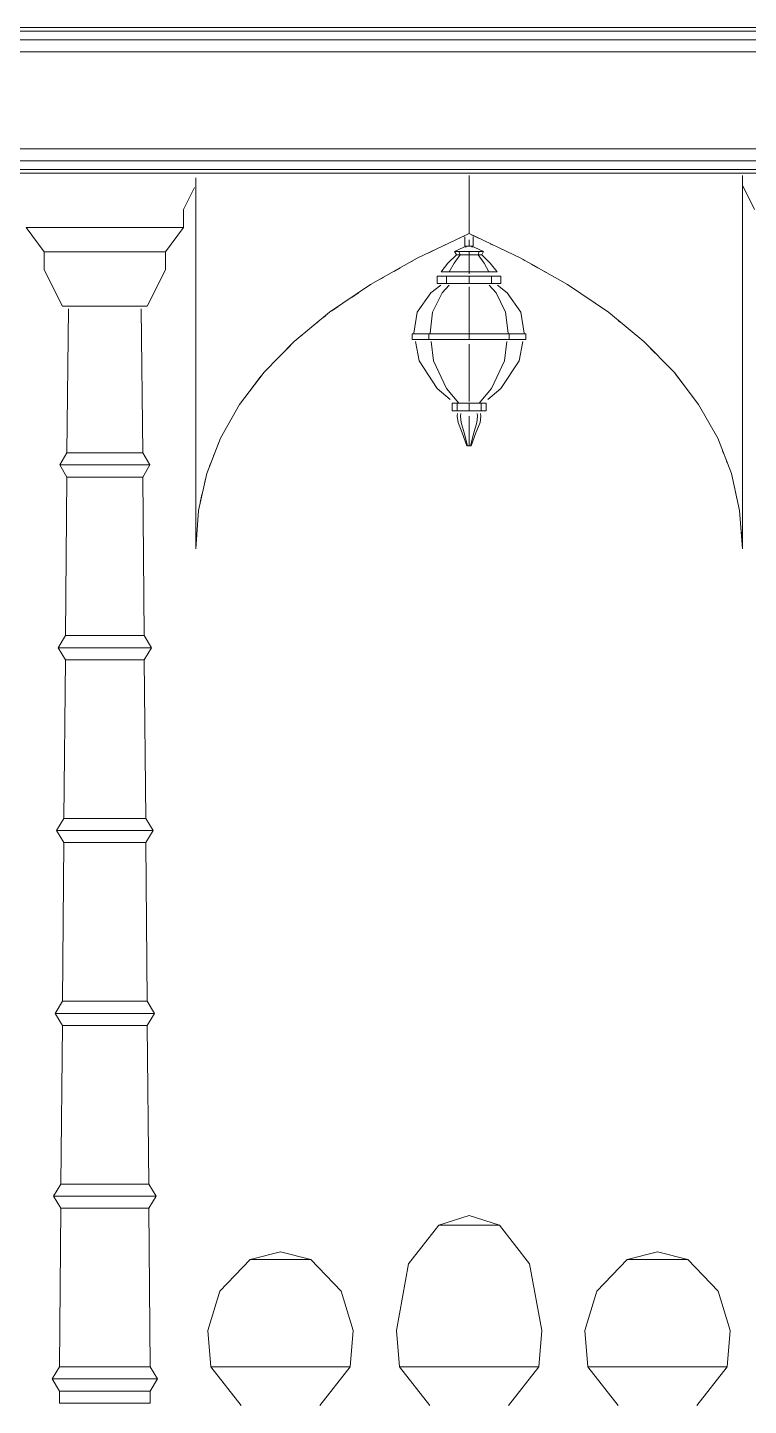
# Model space of a CAD drawing. Header units: metres. Extents: x 10 to 831, y 10 to 584.
# Drawn here: x 160.97 to 184.76, y 346.93 to 392.4 of the extents above; entities that cross this region are included whole.
import ezdxf

# ---------------------------------------------------------------- set-up
doc = ezdxf.new("R2010")
doc.units = ezdxf.units.M
doc.layers.add('VIS', color=8, linetype='Continuous', lineweight=13)

msp = doc.modelspace()

# ---------------------------------------------------------------- linework, layer by layer
at = {"layer": 'VIS'}
for p, q in [((297.8, 392), (34, 392)), ((34, 392), (297.8, 392)), ((34.12, 392.4), (297.68, 392.4)), ((297.68, 392.4), (34.12, 392.4)), ((34.12, 392.28), (297.68, 392.28)), ((297.8, 391.6), (34, 391.6)), ((34, 388.4), (297.8, 388.4)), ((297.8, 388), (34, 388)), ((297.68, 387.72), (34.12, 387.72)), ((141.1762, 387.6), (161.8994, 387.6)), ((162.02, 387.6), (161.787, 387.6)), ((162.7436, 387.6), (162.02, 387.6)), ((163.52, 387.6), (162.7436, 387.6)), ((164.2964, 387.6), (163.52, 387.6)), ((165.02, 387.6), (164.2964, 387.6)), ((165.1754, 387.6), (165.02, 387.6)), ((165.1798, 387.6), (185.903, 387.6)), ((166.52, 387.439), (166.52, 375.2)), ((175.54, 385.6), (175.54, 387.5166)), ((175.54, 387.4334), (175.54, 385.6)), ((184.56, 375.2), (184.56, 387.5194)), ((184.56, 387.2), (184.56, 387.5)), ((184.56, 387.439), (184.56, 375.2)), ((166.12, 386.4), (166.48, 387.12)), ((184.96, 386.4), (184.56, 387.2)), ((166.12, 385.8), (166.12, 386.4)), ((161.52, 385), (160.92, 385.8)), ((161.0086, 385.8), (160.92, 385.8)), ((161.2684, 385.8), (161.0086, 385.8)), ((161.6814, 385.8), (161.2684, 385.8)), ((162.22, 385.8), (161.6814, 385.8)), ((162.847, 385.8), (162.22, 385.8)), ((163.52, 385.8), (162.847, 385.8)), ((164.1928, 385.8), (163.52, 385.8)), ((164.82, 385.8), (164.1928, 385.8)), ((165.3584, 385.8), (164.82, 385.8)), ((165.7716, 385.8), (165.3584, 385.8)), ((165.52, 385), (166.12, 385.8)), ((166.0314, 385.8), (165.7716, 385.8)), ((166.12, 385.8), (166.0314, 385.8)), ((173.8262, 384.7846), (175.54, 385.6)), ((174.761, 385.2294), (174.683, 385.1924)), ((175.3842, 385.5258), (175.1504, 385.4146)), ((175.372, 385.152), (175.456, 385.166)), ((175.4014, 385.18), (175.4014, 385.495)), ((175.4014, 385.18), (175.54, 385.18)), ((175.54, 385.6), (177.2538, 384.7846)), ((175.54, 385.39), (175.54, 385.18)), ((175.54, 385.18), (175.6786, 385.18)), ((175.6786, 385.18), (175.6092, 385.18)), ((175.8516, 385.4518), (175.6178, 385.563)), ((175.708, 385.152), (175.624, 385.166)), ((175.6786, 385.18), (175.6786, 385.495)), ((175.6786, 385.18), (175.6786, 385.495)), ((175.6786, 385.18), (175.6786, 385.18)), ((176.319, 385.2294), (176.241, 385.2664)), ((161.52, 384.4), (161.52, 385)), ((161.52, 385), (161.5314, 385)), ((161.5882, 385), (161.52, 385)), ((161.788, 385), (161.5882, 385)), ((162.1058, 385), (161.788, 385)), ((162.52, 385), (162.1058, 385)), ((163.0024, 385), (162.52, 385)), ((163.52, 385), (163.0024, 385)), ((164.0376, 385), (163.52, 385)), ((164.52, 385), (164.0376, 385)), ((164.9342, 385), (164.52, 385)), ((165.252, 385), (164.9342, 385)), ((165.4518, 385), (165.252, 385)), ((165.52, 385), (165.4518, 385)), ((165.52, 384.4), (165.52, 385)), ((172.2928, 383.9194), (173.8262, 384.7846)), ((173.6868, 384.706), (173.6172, 384.6666)), ((174.4494, 385.0812), (174.2156, 384.97)), ((174.84, 384.62), (175.12, 384.9)), ((175.045, 384.62), (175.243, 384.9)), ((175.064, 385.012), (175.372, 385.152)), ((175.12, 384.9), (175.064, 385.012)), ((175.064, 385.012), (175.0988, 385.012)), ((175.2034, 385.012), (175.064, 385.012)), ((175.12, 384.9), (175.1508, 384.9)), ((175.243, 384.9), (175.12, 384.9)), ((175.243, 384.9), (175.2034, 385.012)), ((175.54, 385.012), (175.2034, 385.012)), ((175.54, 384.9), (175.243, 384.9)), ((175.54, 385.012), (175.54, 384.9)), ((175.8766, 385.012), (175.54, 385.012)), ((175.54, 384.9), (175.54, 384.62)), ((175.837, 384.9), (175.54, 384.9)), ((176.016, 385.012), (175.708, 385.152)), ((175.837, 384.9), (175.8766, 385.012)), ((176.035, 384.62), (175.837, 384.9)), ((175.96, 384.9), (175.837, 384.9)), ((176.016, 385.012), (175.8766, 385.012)), ((175.96, 384.9), (176.016, 385.012)), ((176.24, 384.62), (175.96, 384.9)), ((176.7864, 385.007), (176.5526, 385.1182)), ((177.2538, 384.7846), (178.7872, 383.9194)), ((177.3932, 384.706), (177.3234, 384.7454)), ((162.12, 383.2), (161.52, 384.4)), ((164.92, 383.2), (165.52, 384.4)), ((173.2686, 384.47), (173.0596, 384.352)), ((174.616, 384.34), (174.84, 384.62)), ((174.616, 384.34), (174.6498, 384.34)), ((174.8866, 384.34), (174.616, 384.34)), ((174.8866, 384.34), (175.045, 384.62)), ((175.54, 384.34), (174.8866, 384.34)), ((175.54, 384.62), (175.54, 384.34)), ((175.54, 384.34), (175.54, 384.27)), ((176.1934, 384.34), (175.54, 384.34)), ((176.1934, 384.34), (176.035, 384.62)), ((176.464, 384.34), (176.1934, 384.34)), ((176.464, 384.34), (176.24, 384.62)), ((177.8114, 384.47), (177.6022, 384.588)), ((178.0902, 384.3126), (178.0204, 384.352)), ((170.9398, 383.0042), (172.2928, 383.9194)), ((172.711, 384.1554), (172.5018, 384.0374)), ((174.28, 383.64), (174.6066, 383.8966)), ((174.49, 383.948), (174.49, 384.2)), ((174.49, 384.2), (174.5208, 384.2)), ((174.7976, 384.2), (174.49, 384.2)), ((174.49, 383.948), (174.7976, 383.948)), ((174.649, 383.64), (174.88, 383.8966)), ((174.7976, 383.948), (174.7976, 384.2)), ((175.54, 384.2), (174.7976, 384.2)), ((174.7976, 383.948), (175.54, 383.948)), ((175.54, 384.2), (175.54, 383.948)), ((176.2824, 384.2), (175.54, 384.2)), ((175.54, 383.948), (176.2824, 383.948)), ((175.54, 383.8454), (175.54, 383.64)), ((176.431, 383.64), (176.2, 383.8966)), ((176.2824, 383.948), (176.2824, 384.2)), ((176.59, 384.2), (176.2824, 384.2)), ((176.2824, 383.948), (176.59, 383.948)), ((176.8, 383.64), (176.4734, 383.8966)), ((176.59, 383.948), (176.5592, 383.948)), ((176.59, 383.948), (176.59, 384.2)), ((178.5084, 384.0766), (178.4386, 384.116)), ((178.7872, 383.9194), (180.1402, 383.0042)), ((171.887, 383.6448), (171.684, 383.5076)), ((173.832, 383.01), (174.28, 383.64)), ((174.3322, 383.01), (174.649, 383.64)), ((175.54, 383.64), (175.54, 383.01)), ((176.7478, 383.01), (176.431, 383.64)), ((177.248, 383.01), (176.8, 383.64)), ((179.3284, 383.5532), (179.1254, 383.6906)), ((162.12, 383.2), (162.1676, 383.2)), ((162.1676, 383.2), (162.3076, 383.2)), ((162.27, 378.3666), (162.3192, 383.1194)), ((162.3076, 383.2), (162.53, 383.2)), ((162.53, 383.2), (162.82, 383.2)), ((162.82, 383.2), (163.1576, 383.2)), ((163.1576, 383.2), (163.52, 383.2)), ((163.52, 383.2), (163.8824, 383.2)), ((163.8824, 383.2), (164.22, 383.2)), ((164.22, 383.2), (164.51, 383.2)), ((164.51, 383.2), (164.7324, 383.2)), ((164.77, 378.3666), (164.7208, 383.1194)), ((164.7324, 383.2), (164.8722, 383.2)), ((164.8722, 383.2), (164.92, 383.2)), ((164.92, 383.2), (164.908, 383.2)), ((169.7672, 382.039), (170.9398, 383.0042)), ((170.8096, 382.897), (170.7444, 382.8434)), ((171.2104, 383.1872), (171.0074, 383.05)), ((173.72, 382.31), (173.832, 383.01)), ((174.253, 382.31), (174.3322, 383.01)), ((175.54, 383.01), (175.54, 382.31)), ((176.827, 382.31), (176.7478, 383.01)), ((177.36, 382.31), (177.248, 383.01)), ((180.0048, 383.0956), (179.802, 383.233)), ((180.1402, 383.0042), (181.3128, 382.039)), ((180.2704, 382.897), (180.2054, 382.9506)), ((170.2884, 382.468), (170.2232, 382.4144)), ((170.549, 382.6824), (170.4838, 382.6288)), ((180.531, 382.6824), (180.466, 382.736)), ((180.7916, 382.468), (180.7266, 382.5216)), ((168.775, 381.024), (169.7672, 382.039)), ((170.0278, 382.2536), (169.9626, 382.1998)), ((173.664, 382.1), (173.664, 382.296)), ((173.664, 382.296), (173.6984, 382.296)), ((174.2134, 382.296), (173.664, 382.296)), ((173.664, 382.1), (174.2134, 382.1)), ((173.888, 381.4), (173.7704, 382.037)), ((174.2134, 382.1), (174.2134, 382.296)), ((175.54, 382.296), (174.2134, 382.296)), ((174.2134, 382.1), (175.54, 382.1)), ((174.3718, 381.4), (174.2886, 382.037)), ((175.54, 382.31), (175.54, 382.219)), ((175.54, 382.296), (175.54, 382.1)), ((176.8666, 382.296), (175.54, 382.296)), ((175.54, 382.1), (176.8666, 382.1)), ((176.7082, 381.4), (176.7912, 382.037)), ((176.8666, 382.1), (176.8666, 382.296)), ((177.416, 382.296), (176.8666, 382.296)), ((176.8666, 382.1), (177.416, 382.1)), ((177.192, 381.4), (177.3096, 382.037)), ((177.416, 382.1), (177.3816, 382.1)), ((177.416, 382.1), (177.416, 382.296)), ((181.0522, 382.2536), (180.987, 382.3072)), ((181.3128, 382.039), (182.305, 381.024)), ((181.6848, 381.6584), (181.3748, 381.9756)), ((169.271, 381.5316), (169.085, 381.3412)), ((169.6432, 381.9122), (169.4572, 381.7218)), ((175.54, 381.946), (175.54, 381.4)), ((174.49, 380.49), (173.888, 381.4)), ((174.7976, 380.49), (174.3718, 381.4)), ((175.54, 381.4), (175.54, 380.49)), ((176.2824, 380.49), (176.7082, 381.4)), ((176.59, 380.49), (177.192, 381.4)), ((167.9632, 379.959), (168.775, 381.024)), ((168.6736, 380.8908), (168.3184, 380.425)), ((182.305, 381.024), (183.1168, 379.959)), ((182.7108, 380.4916), (182.3556, 380.9574)), ((174.9204, 380.1226), (174.49, 380.49)), ((175.2034, 380), (174.7976, 380.49)), ((175.54, 380.49), (175.54, 380.0612)), ((175.8766, 380), (176.2824, 380.49)), ((176.1594, 380.1226), (176.59, 380.49)), ((167.3318, 378.8442), (167.9632, 379.959)), ((174.98, 379.748), (174.98, 380)), ((174.98, 380), (175.103, 380)), ((175.144, 380), (174.98, 380)), ((174.98, 379.748), (175.144, 379.748)), ((175.144, 379.748), (175.144, 380)), ((175.54, 380), (175.144, 380)), ((175.144, 379.748), (175.54, 379.748)), ((175.2034, 380), (175.2876, 380)), ((175.54, 380), (175.54, 379.748)), ((175.936, 380), (175.54, 380)), ((175.54, 379.748), (175.936, 379.748)), ((175.8766, 380), (175.9114, 380)), ((175.936, 379.748), (175.936, 380)), ((176.1, 380), (175.936, 380)), ((175.936, 379.748), (176.1, 379.748)), ((176.018, 380), (176.1, 380)), ((176.1, 379.748), (176.059, 379.748)), ((176.1, 379.748), (176.1, 380)), ((183.1168, 379.959), (183.7482, 378.8442)), ((175.148, 379.58), (175.162, 379.664)), ((175.176, 379.37), (175.148, 379.58)), ((175.316, 379.02), (175.176, 379.37)), ((175.2628, 379.58), (175.2728, 379.664)), ((175.2826, 379.37), (175.2628, 379.58)), ((175.3816, 379.02), (175.2826, 379.37)), ((175.54, 379.58), (175.54, 379.37)), ((175.54, 379.37), (175.54, 379.02)), ((175.6984, 379.02), (175.7974, 379.37)), ((175.764, 379.02), (175.904, 379.37)), ((175.7974, 379.37), (175.8172, 379.58)), ((175.8172, 379.58), (175.8072, 379.664)), ((175.904, 379.37), (175.932, 379.58)), ((175.932, 379.58), (175.918, 379.664)), ((166.8808, 377.6794), (167.3318, 378.8442)), ((175.47, 378.6), (175.316, 379.02)), ((175.4906, 378.6), (175.3816, 379.02)), ((175.54, 379.02), (175.54, 378.6)), ((175.5894, 378.6), (175.6984, 379.02)), ((175.61, 378.6), (175.764, 379.02)), ((183.7482, 378.8442), (184.1992, 377.6794)), ((162.03, 377.9666), (162.27, 378.3666)), ((162.27, 378.3666), (162.2852, 378.3666)), ((162.3312, 378.3666), (162.27, 378.3666)), ((162.5088, 378.3666), (162.3312, 378.3666)), ((162.7852, 378.3666), (162.5088, 378.3666)), ((163.1338, 378.3666), (162.7852, 378.3666)), ((163.52, 378.3666), (163.1338, 378.3666)), ((163.9062, 378.3666), (163.52, 378.3666)), ((164.2548, 378.3666), (163.9062, 378.3666)), ((164.5312, 378.3666), (164.2548, 378.3666)), ((164.7088, 378.3666), (164.5312, 378.3666)), ((164.77, 378.3666), (164.7088, 378.3666)), ((165.01, 377.9666), (164.77, 378.3666)), ((167.1384, 378.345), (167.1062, 378.2618)), ((167.2674, 378.6778), (167.2352, 378.5946)), ((175.47, 378.6), (175.4906, 378.6)), ((175.4906, 378.6), (175.54, 378.6)), ((175.54, 378.6), (175.5894, 378.6)), ((175.5894, 378.6), (175.61, 378.6)), ((175.61, 378.6), (175.5998, 378.6)), ((183.8126, 378.6778), (183.7804, 378.761)), ((183.9414, 378.345), (183.9092, 378.4282)), ((162.27, 377.5666), (162.03, 377.9666)), ((162.03, 377.9666), (162.0482, 377.9666)), ((162.1028, 377.9666), (162.03, 377.9666)), ((162.3146, 377.9666), (162.1028, 377.9666)), ((162.6442, 377.9666), (162.3146, 377.9666)), ((163.0596, 377.9666), (162.6442, 377.9666)), ((163.52, 377.9666), (163.0596, 377.9666)), ((163.9804, 377.9666), (163.52, 377.9666)), ((164.3958, 377.9666), (163.9804, 377.9666)), ((164.7254, 377.9666), (164.3958, 377.9666)), ((164.937, 377.9666), (164.7254, 377.9666)), ((164.77, 377.5666), (165.01, 377.9666)), ((165.01, 377.9666), (164.937, 377.9666)), ((167.0096, 378.0122), (166.9774, 377.929)), ((184.0704, 378.0122), (184.0382, 378.0954)), ((162.22, 372.3334), (162.27, 377.5666)), ((162.27, 377.5666), (162.2852, 377.5666)), ((162.3312, 377.5666), (162.27, 377.5666)), ((162.5088, 377.5666), (162.3312, 377.5666)), ((162.7852, 377.5666), (162.5088, 377.5666)), ((163.1338, 377.5666), (162.7852, 377.5666)), ((163.52, 377.5666), (163.1338, 377.5666)), ((163.9062, 377.5666), (163.52, 377.5666)), ((164.2548, 377.5666), (163.9062, 377.5666)), ((164.5312, 377.5666), (164.2548, 377.5666)), ((164.7088, 377.5666), (164.5312, 377.5666)), ((164.77, 377.5666), (164.7088, 377.5666)), ((164.82, 372.3334), (164.77, 377.5666)), ((166.6102, 376.4646), (166.8808, 377.6794)), ((166.8422, 377.5058), (166.8228, 377.419)), ((184.1992, 377.6794), (184.4698, 376.4646)), ((184.2378, 377.5058), (184.2186, 377.5926)), ((166.7262, 376.9852), (166.6682, 376.725)), ((184.3924, 376.8118), (184.3344, 377.072)), ((166.52, 375.2), (166.6102, 376.4646)), ((184.4698, 376.4646), (184.56, 375.2)), ((166.5586, 375.742), (166.5264, 375.2904)), ((184.56, 375.2), (184.5148, 375.8324)), ((166.52, 375.2), (166.52, 375.2)), ((184.56, 375.2), (184.56, 375.2)), ((161.98, 371.9334), (162.22, 372.3334)), ((162.22, 372.3334), (162.2358, 372.3334)), ((162.2836, 372.3334), (162.22, 372.3334)), ((162.4682, 372.3334), (162.2836, 372.3334)), ((162.7558, 372.3334), (162.4682, 372.3334)), ((163.1182, 372.3334), (162.7558, 372.3334)), ((163.52, 372.3334), (163.1182, 372.3334)), ((163.9218, 372.3334), (163.52, 372.3334)), ((164.2842, 372.3334), (163.9218, 372.3334)), ((164.5716, 372.3334), (164.2842, 372.3334)), ((164.7564, 372.3334), (164.5716, 372.3334)), ((164.82, 372.3334), (164.7564, 372.3334)), ((165.06, 371.9334), (164.82, 372.3334)), ((162.22, 371.5334), (161.98, 371.9334)), ((161.98, 371.9334), (161.9926, 371.9334)), ((162.0554, 371.9334), (161.98, 371.9334)), ((162.2742, 371.9334), (162.0554, 371.9334)), ((162.17, 366.3), (162.22, 371.5334)), ((162.22, 371.5334), (162.2358, 371.5334)), ((162.2836, 371.5334), (162.22, 371.5334)), ((162.6148, 371.9334), (162.2742, 371.9334)), ((162.4682, 371.5334), (162.2836, 371.5334)), ((162.7558, 371.5334), (162.4682, 371.5334)), ((163.044, 371.9334), (162.6148, 371.9334)), ((163.1182, 371.5334), (162.7558, 371.5334)), ((163.52, 371.9334), (163.044, 371.9334)), ((163.52, 371.5334), (163.1182, 371.5334)), ((163.9958, 371.9334), (163.52, 371.9334)), ((163.9218, 371.5334), (163.52, 371.5334)), ((164.2842, 371.5334), (163.9218, 371.5334)), ((164.4252, 371.9334), (163.9958, 371.9334)), ((164.5716, 371.5334), (164.2842, 371.5334)), ((164.7658, 371.9334), (164.4252, 371.9334)), ((164.7564, 371.5334), (164.5716, 371.5334)), ((164.82, 371.5334), (164.7564, 371.5334)), ((164.9846, 371.9334), (164.7658, 371.9334)), ((164.82, 371.5334), (165.06, 371.9334)), ((164.87, 366.3), (164.82, 371.5334)), ((165.06, 371.9334), (164.9846, 371.9334)), ((161.93, 365.9), (162.17, 366.3)), ((162.17, 366.3), (162.1866, 366.3)), ((162.236, 366.3), (162.17, 366.3)), ((162.4278, 366.3), (162.236, 366.3)), ((162.7264, 366.3), (162.4278, 366.3)), ((163.1028, 366.3), (162.7264, 366.3)), ((163.52, 366.3), (163.1028, 366.3)), ((163.9372, 366.3), (163.52, 366.3)), ((164.3134, 366.3), (163.9372, 366.3)), ((164.6122, 366.3), (164.3134, 366.3)), ((164.8038, 366.3), (164.6122, 366.3)), ((164.87, 366.3), (164.8038, 366.3)), ((165.11, 365.9), (164.87, 366.3)), ((162.17, 365.5), (161.93, 365.9)), ((161.93, 365.9), (161.943, 365.9)), ((162.0078, 365.9), (161.93, 365.9)), ((162.2336, 365.9), (162.0078, 365.9)), ((162.5854, 365.9), (162.2336, 365.9)), ((163.0286, 365.9), (162.5854, 365.9)), ((163.52, 365.9), (163.0286, 365.9)), ((164.0114, 365.9), (163.52, 365.9)), ((164.4546, 365.9), (164.0114, 365.9)), ((164.8064, 365.9), (164.4546, 365.9)), ((165.0322, 365.9), (164.8064, 365.9)), ((164.87, 365.5), (165.11, 365.9)), ((165.11, 365.9), (165.0322, 365.9)), ((162.12, 360.2666), (162.17, 365.5)), ((162.17, 365.5), (162.1866, 365.5)), ((162.236, 365.5), (162.17, 365.5)), ((162.4278, 365.5), (162.236, 365.5)), ((162.7264, 365.5), (162.4278, 365.5)), ((163.1028, 365.5), (162.7264, 365.5)), ((163.52, 365.5), (163.1028, 365.5)), ((163.9372, 365.5), (163.52, 365.5)), ((164.3134, 365.5), (163.9372, 365.5)), ((164.6122, 365.5), (164.3134, 365.5)), ((164.8038, 365.5), (164.6122, 365.5)), ((164.87, 365.5), (164.8038, 365.5)), ((164.92, 360.2666), (164.87, 365.5)), ((161.88, 359.8666), (162.12, 360.2666)), ((162.12, 360.2666), (162.1372, 360.2666)), ((162.1884, 360.2666), (162.12, 360.2666)), ((162.3874, 360.2666), (162.1884, 360.2666)), ((162.697, 360.2666), (162.3874, 360.2666)), ((163.0874, 360.2666), (162.697, 360.2666)), ((163.52, 360.2666), (163.0874, 360.2666)), ((163.9526, 360.2666), (163.52, 360.2666)), ((164.3428, 360.2666), (163.9526, 360.2666)), ((164.6526, 360.2666), (164.3428, 360.2666)), ((164.8514, 360.2666), (164.6526, 360.2666)), ((164.92, 360.2666), (164.8514, 360.2666)), ((165.16, 359.8666), (164.92, 360.2666)), ((162.12, 359.4666), (161.88, 359.8666)), ((161.88, 359.8666), (161.8934, 359.8666)), ((161.9602, 359.8666), (161.88, 359.8666)), ((162.1932, 359.8666), (161.9602, 359.8666)), ((162.556, 359.8666), (162.1932, 359.8666)), ((163.0132, 359.8666), (162.556, 359.8666)), ((163.52, 359.8666), (163.0132, 359.8666)), ((164.0268, 359.8666), (163.52, 359.8666)), ((164.484, 359.8666), (164.0268, 359.8666)), ((164.8468, 359.8666), (164.484, 359.8666)), ((165.0796, 359.8666), (164.8468, 359.8666)), ((164.92, 359.4666), (165.16, 359.8666)), ((165.16, 359.8666), (165.0796, 359.8666)), ((162.07, 354.2334), (162.12, 359.4666)), ((162.12, 359.4666), (162.1372, 359.4666)), ((162.1884, 359.4666), (162.12, 359.4666)), ((162.3874, 359.4666), (162.1884, 359.4666)), ((162.697, 359.4666), (162.3874, 359.4666)), ((163.0874, 359.4666), (162.697, 359.4666)), ((163.52, 359.4666), (163.0874, 359.4666)), ((163.9526, 359.4666), (163.52, 359.4666)), ((164.3428, 359.4666), (163.9526, 359.4666)), ((164.6526, 359.4666), (164.3428, 359.4666)), ((164.8514, 359.4666), (164.6526, 359.4666)), ((164.92, 359.4666), (164.8514, 359.4666)), ((164.97, 354.2334), (164.92, 359.4666)), ((161.83, 353.8334), (162.07, 354.2334)), ((162.07, 354.2334), (162.0878, 354.2334)), ((162.141, 354.2334), (162.07, 354.2334)), ((162.347, 354.2334), (162.141, 354.2334)), ((162.6678, 354.2334), (162.347, 354.2334)), ((163.072, 354.2334), (162.6678, 354.2334)), ((163.52, 354.2334), (163.072, 354.2334)), ((163.968, 354.2334), (163.52, 354.2334)), ((164.3722, 354.2334), (163.968, 354.2334)), ((164.693, 354.2334), (164.3722, 354.2334)), ((164.899, 354.2334), (164.693, 354.2334)), ((164.97, 354.2334), (164.899, 354.2334)), ((165.21, 353.8334), (164.97, 354.2334)), ((162.07, 353.4334), (161.83, 353.8334)), ((161.83, 353.8334), (161.8438, 353.8334)), ((161.9126, 353.8334), (161.83, 353.8334)), ((162.1528, 353.8334), (161.9126, 353.8334)), ((162.5266, 353.8334), (162.1528, 353.8334)), ((162.9978, 353.8334), (162.5266, 353.8334)), ((163.52, 353.8334), (162.9978, 353.8334)), ((164.0422, 353.8334), (163.52, 353.8334)), ((164.5134, 353.8334), (164.0422, 353.8334)), ((164.8872, 353.8334), (164.5134, 353.8334)), ((165.1272, 353.8334), (164.8872, 353.8334)), ((164.97, 353.4334), (165.21, 353.8334)), ((165.21, 353.8334), (165.1272, 353.8334)), ((162.02, 348.2), (162.07, 353.4334)), ((162.07, 353.4334), (162.0878, 353.4334)), ((162.141, 353.4334), (162.07, 353.4334)), ((162.347, 353.4334), (162.141, 353.4334)), ((162.6678, 353.4334), (162.347, 353.4334)), ((163.072, 353.4334), (162.6678, 353.4334)), ((163.52, 353.4334), (163.072, 353.4334)), ((163.968, 353.4334), (163.52, 353.4334)), ((164.3722, 353.4334), (163.968, 353.4334)), ((164.693, 353.4334), (164.3722, 353.4334)), ((164.899, 353.4334), (164.693, 353.4334)), ((164.97, 353.4334), (164.899, 353.4334)), ((165.02, 348.2), (164.97, 353.4334)), ((173.54, 351.6), (174.54, 352.88)), ((174.54, 352.88), (175.54, 353.2)), ((174.54, 352.88), (174.559, 352.88)), ((174.616, 352.88), (174.54, 352.88)), ((174.8328, 352.88), (174.616, 352.88)), ((175.1572, 352.88), (174.8328, 352.88)), ((175.54, 352.88), (175.1572, 352.88)), ((176.54, 352.88), (175.54, 353.2)), ((175.9226, 352.88), (175.54, 352.88)), ((176.247, 352.88), (175.9226, 352.88)), ((176.4638, 352.88), (176.247, 352.88)), ((176.54, 352.88), (176.4638, 352.88)), ((177.54, 351.6), (176.54, 352.88)), ((168.32, 351.74), (169.32, 352)), ((170.32, 351.74), (169.32, 352)), ((180.76, 351.74), (181.76, 352)), ((182.76, 351.74), (181.76, 352)), ((167.32, 350.7), (168.32, 351.74)), ((168.32, 351.74), (168.339, 351.74)), ((168.3962, 351.74), (168.32, 351.74)), ((168.6128, 351.74), (168.3962, 351.74)), ((168.9374, 351.74), (168.6128, 351.74)), ((169.32, 351.74), (168.9374, 351.74)), ((169.7026, 351.74), (169.32, 351.74)), ((170.027, 351.74), (169.7026, 351.74)), ((170.2438, 351.74), (170.027, 351.74)), ((170.32, 351.74), (170.2438, 351.74)), ((171.32, 350.7), (170.32, 351.74)), ((173.14, 349.4), (173.54, 351.6)), ((177.94, 349.4), (177.54, 351.6)), ((179.76, 350.7), (180.76, 351.74)), ((180.76, 351.74), (180.779, 351.74)), ((180.8362, 351.74), (180.76, 351.74)), ((181.0528, 351.74), (180.8362, 351.74)), ((181.3774, 351.74), (181.0528, 351.74)), ((181.76, 351.74), (181.3774, 351.74)), ((182.1426, 351.74), (181.76, 351.74)), ((182.467, 351.74), (182.1426, 351.74)), ((182.6838, 351.74), (182.467, 351.74)), ((182.76, 351.74), (182.6838, 351.74)), ((183.76, 350.7), (182.76, 351.74)), ((166.92, 349.4), (167.32, 350.7)), ((171.72, 349.4), (171.32, 350.7)), ((179.36, 349.4), (179.76, 350.7)), ((184.16, 349.4), (183.76, 350.7)), ((167.02, 348.2), (166.92, 349.4)), ((171.62, 348.2), (171.72, 349.4)), ((173.24, 348.2), (173.14, 349.4)), ((177.84, 348.2), (177.94, 349.4)), ((179.46, 348.2), (179.36, 349.4)), ((184.06, 348.2), (184.16, 349.4)), ((161.78, 347.8), (162.02, 348.2)), ((162.02, 348.2), (162.0384, 348.2)), ((162.0934, 348.2), (162.02, 348.2)), ((162.3064, 348.2), (162.0934, 348.2)), ((162.6382, 348.2), (162.3064, 348.2)), ((163.0564, 348.2), (162.6382, 348.2)), ((163.52, 348.2), (163.0564, 348.2)), ((163.9836, 348.2), (163.52, 348.2)), ((164.4016, 348.2), (163.9836, 348.2)), ((164.7336, 348.2), (164.4016, 348.2)), ((164.9466, 348.2), (164.7336, 348.2)), ((165.02, 348.2), (164.9466, 348.2)), ((165.26, 347.8), (165.02, 348.2)), ((168.02, 346.9272), (167.02, 348.2)), ((167.02, 348.2), (167.0374, 348.2)), ((167.195, 348.2), (167.02, 348.2)), ((167.6936, 348.2), (167.195, 348.2)), ((168.4398, 348.2), (167.6936, 348.2)), ((169.32, 348.2), (168.4398, 348.2)), ((170.2002, 348.2), (169.32, 348.2)), ((170.9464, 348.2), (170.2002, 348.2)), ((170.62, 346.9272), (171.62, 348.2)), ((171.445, 348.2), (170.9464, 348.2)), ((171.62, 348.2), (171.445, 348.2)), ((174.24, 346.9272), (173.24, 348.2)), ((173.24, 348.2), (173.2574, 348.2)), ((173.415, 348.2), (173.24, 348.2)), ((173.9136, 348.2), (173.415, 348.2)), ((174.6598, 348.2), (173.9136, 348.2)), ((175.54, 348.2), (174.6598, 348.2)), ((176.4202, 348.2), (175.54, 348.2)), ((177.1664, 348.2), (176.4202, 348.2)), ((176.84, 346.9272), (177.84, 348.2)), ((177.665, 348.2), (177.1664, 348.2)), ((177.84, 348.2), (177.665, 348.2)), ((180.46, 346.9272), (179.46, 348.2)), ((179.46, 348.2), (179.4776, 348.2)), ((179.635, 348.2), (179.46, 348.2)), ((180.1336, 348.2), (179.635, 348.2)), ((180.8798, 348.2), (180.1336, 348.2)), ((181.76, 348.2), (180.8798, 348.2)), ((182.6402, 348.2), (181.76, 348.2)), ((183.3864, 348.2), (182.6402, 348.2)), ((183.06, 346.9272), (184.06, 348.2)), ((183.8848, 348.2), (183.3864, 348.2)), ((184.06, 348.2), (183.8848, 348.2)), ((162.02, 347.4), (161.78, 347.8)), ((161.78, 347.8), (161.7942, 347.8)), ((161.8652, 347.8), (161.78, 347.8)), ((162.1122, 347.8), (161.8652, 347.8)), ((162.4972, 347.8), (162.1122, 347.8)), ((162.9822, 347.8), (162.4972, 347.8)), ((163.52, 347.8), (162.9822, 347.8)), ((164.0576, 347.8), (163.52, 347.8)), ((164.5428, 347.8), (164.0576, 347.8)), ((164.9276, 347.8), (164.5428, 347.8)), ((165.1748, 347.8), (164.9276, 347.8)), ((165.02, 347.4), (165.26, 347.8)), ((165.26, 347.8), (165.1748, 347.8)), ((162.02, 347), (162.02, 347.4)), ((162.02, 347.4), (162.0384, 347.4)), ((162.0934, 347.4), (162.02, 347.4)), ((162.02, 347), (162.0934, 347)), ((162.3064, 347.4), (162.0934, 347.4)), ((162.0934, 347), (162.3064, 347)), ((162.6382, 347.4), (162.3064, 347.4)), ((162.3064, 347), (162.6382, 347)), ((163.0564, 347.4), (162.6382, 347.4)), ((162.6382, 347), (163.0564, 347)), ((163.52, 347.4), (163.0564, 347.4)), ((163.0564, 347), (163.52, 347)), ((163.9836, 347.4), (163.52, 347.4)), ((163.52, 347), (163.9836, 347)), ((164.4016, 347.4), (163.9836, 347.4)), ((163.9836, 347), (164.4016, 347)), ((164.7336, 347.4), (164.4016, 347.4)), ((164.4016, 347), (164.7336, 347)), ((164.9466, 347.4), (164.7336, 347.4)), ((164.7336, 347), (164.9466, 347)), ((165.02, 347.4), (164.9466, 347.4)), ((164.9466, 347), (165.02, 347)), ((165.02, 347), (165.0016, 347)), ((165.02, 347), (165.02, 347.4))]:
    msp.add_line(p, q, dxfattribs=at)

doc.saveas('drawing.dxf')
